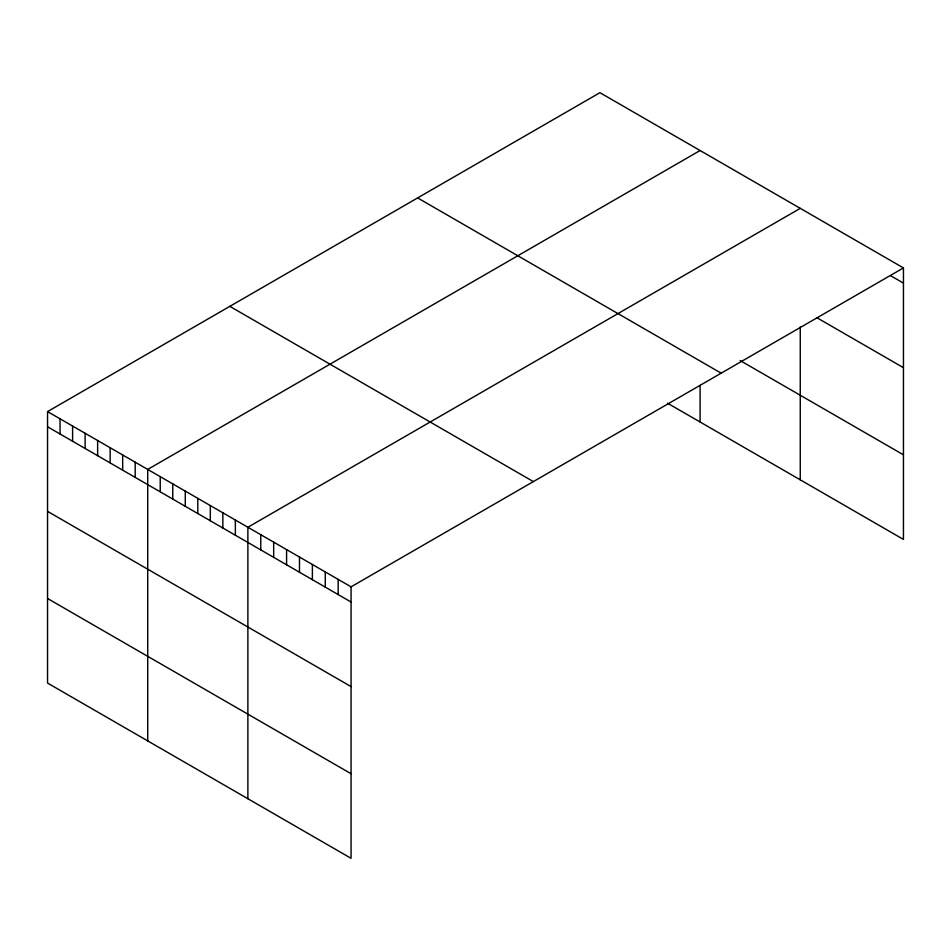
<?xml version="1.0" encoding="UTF-8"?>
<svg xmlns="http://www.w3.org/2000/svg" width="951" height="951" viewBox="0 0 951 951"><rect width="100%" height="100%" fill="white"/><g stroke="black" fill="none" stroke-linecap="round" stroke-linejoin="round"><path stroke-width="1.43" d="M903.45 267.932L351.074 586.838L351.074 858.313L47.55 683.068L47.55 411.593L599.926 92.687L903.45 267.932L903.45 539.407L667.531 403.2M700.091 150.52L147.714 469.425L147.714 740.9M800.255 208.352L247.878 527.258L247.878 798.733M890.552 275.671L903.45 283.113M816.671 317.586L903.45 367.692M740.151 360.548L903.45 454.828M417.644 197.927L721.167 373.172M229.833 306.353L533.356 481.598M47.55 411.593L351.074 586.838M47.55 426.785L351.074 602.031M47.55 511.365L351.074 686.598M47.55 598.5L351.074 773.734M800.255 326.989L800.255 479.827M700.091 385.345L700.091 421.994M338.176 579.385L338.176 594.577M325.278 571.943L325.278 587.136M312.38 564.49L312.38 579.682M299.482 557.048L299.482 572.24M286.584 549.595L286.584 564.787M273.674 542.153L273.674 557.345M260.776 534.7L260.776 549.892M235.361 520.031L235.361 535.211M222.843 512.803L222.843 527.983M210.314 505.575L210.314 520.756M197.796 498.336L197.796 513.528M185.279 491.108L185.279 506.301M172.761 483.881L172.761 499.073M160.232 476.653L160.232 491.845M135.197 462.198L135.197 477.39M122.679 454.97L122.679 470.163M110.15 447.743L110.15 462.935M97.632 440.515L97.632 455.695M85.114 433.287L85.114 448.468M72.597 426.06L72.597 441.24M60.068 418.82L60.068 434.013"/></g></svg>
